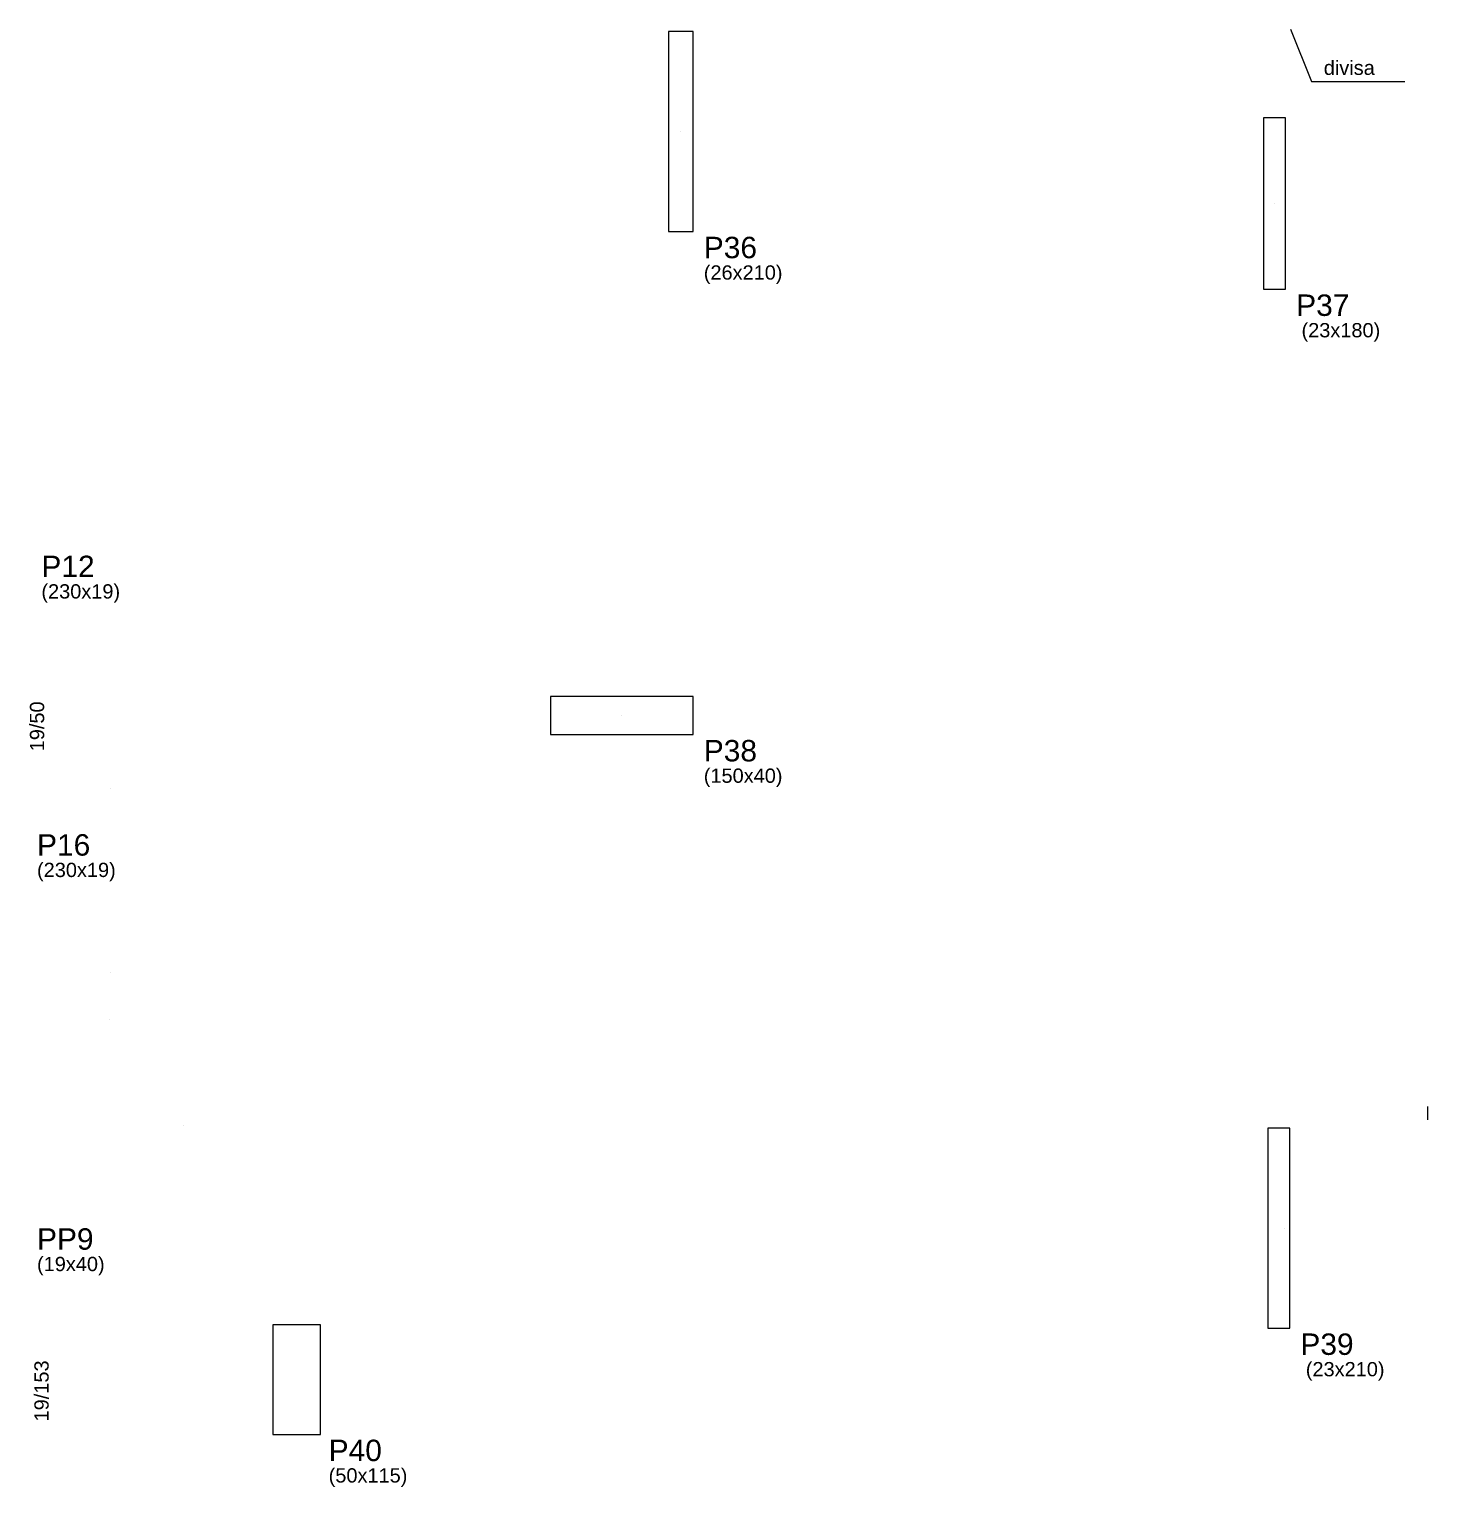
# Model space of a CAD drawing. Header units: millimetres. Extents: x 26621 to 30548, y 1514 to 6605.
# Drawn here: x 29078 to 30548, y 2286 to 3817 of the extents above; entities that cross this region are included whole.
import ezdxf

# ---------------------------------------------------------------- set-up
doc = ezdxf.new("R2010")
doc.units = ezdxf.units.MM
for name, color, linetype in [('11', 22, 'Continuous'), ('12', 3, 'Continuous'), ('18', 9, 'Continuous'), ('242', 3, 'Continuous'), ('26', 1, 'Continuous'), ('3', 2, 'Continuous'), ('9', 3, 'Continuous')]:
    doc.layers.add(name, color=color, linetype=linetype)
doc.styles.get("Standard").update_dxf_attribs({"font": 'arial.ttf'})

msp = doc.modelspace()

# ---------------------------------------------------------------- linework, layer by layer
at = {"layer": '18'}
msp.add_line((30547.7, 2671.4), (30547.7, 2685.4), dxfattribs=at)
at = {"layer": '242'}
for p, q in [((29762.8, 3709.6), (29762.8, 3709.6)), ((30386.7, 3634), (30386.7, 3634)), ((29700.8, 3096), (29700.8, 3096)), ((29163.5, 3019), (29163.5, 3019)), ((29163.5, 2826.3), (29163.5, 2826.3)), ((29162.2, 2776.7), (29162.2, 2776.7)), ((29240.5, 2665.9), (29240.5, 2665.9)), ((30396.8, 2557.5), (30396.8, 2557.5))]:
    msp.add_line(p, q, dxfattribs=at)
at = {"layer": '26'}
for p, q in [((30403.4, 3817.1), (30425.6, 3762.3)), ((30425.6, 3762.3), (30523.4, 3762.3))]:
    msp.add_line(p, q, dxfattribs=at)
at = {"layer": '3'}
for points in [[(29749.8, 3604.6), (29775.8, 3604.6), (29775.8, 3814.6), (29749.8, 3814.6), (29749.8, 3604.6)], [(30375.2, 3544), (30398.2, 3544), (30398.2, 3724), (30375.2, 3724), (30375.2, 3544)], [(29625.8, 3076), (29775.8, 3076), (29775.8, 3116), (29625.8, 3116), (29625.8, 3076)], [(30379.6, 2452.5), (30402.6, 2452.5), (30402.6, 2662.5), (30379.6, 2662.5), (30379.6, 2452.5)], [(29334.2, 2340.9), (29384.2, 2340.9), (29384.2, 2455.9), (29334.2, 2455.9), (29334.2, 2340.9)]]:
    msp.add_lwpolyline(points, dxfattribs=at)

# ---------------------------------------------------------------- texts
at = {"layer": '11'}
for s, p in [('19/50', (29094, 3058.5)), ('19/153', (29098.7, 2354.5))]:
    msp.add_text(s, height=15, rotation=90, dxfattribs=at).set_placement(p)
at = {"layer": '12'}
for s, p in [('(26x210)', (29787, 3554)), ('(23x180)', (30415, 3493.4)), ('(230x19)', (29091.1, 3219)), ('(150x40)', (29787, 3025.4)), ('(230x19)', (29086.5, 2926.4)), ('(19x40)', (29086.5, 2512.4)), ('(23x210)', (30419.5, 2401.9)), ('(50x115)', (29392.9, 2290.3))]:
    msp.add_text(s, height=15, dxfattribs=at).set_placement(p)
at = {"layer": '26'}
msp.add_text('divisa', height=15, dxfattribs=at).set_placement((30438.4, 3769.1))
at = {"layer": '9'}
for s, p in [('P36', (29787, 3576.5)), ('P37', (30409.4, 3515.9)), ('P12', (29091.1, 3241.5)), ('P38', (29787, 3047.9)), ('P16', (29086.5, 2948.9)), ('PP9', (29086.5, 2534.9)), ('P39', (30413.8, 2424.4)), ('P40', (29392.9, 2312.8))]:
    msp.add_text(s, height=22.5, dxfattribs=at).set_placement(p)

doc.saveas('drawing.dxf')
